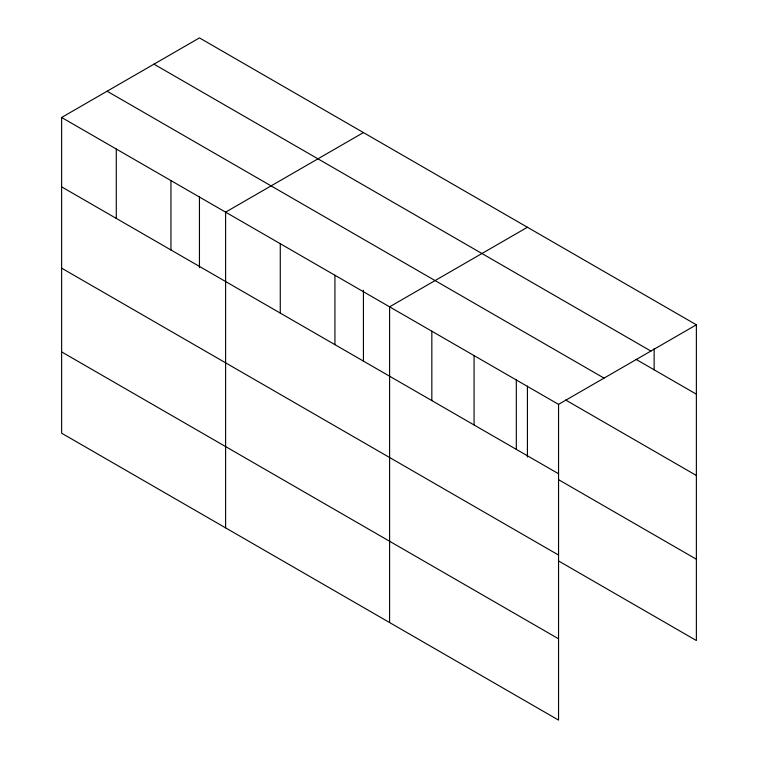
<?xml version="1.0" encoding="UTF-8"?>
<svg xmlns="http://www.w3.org/2000/svg" width="758" height="758" viewBox="0 0 758 758"><rect width="100%" height="100%" fill="white"/><g stroke="black" fill="none" stroke-linecap="round" stroke-linejoin="round"><path stroke-width="1.14" d="M61.625 117.471L558.551 404.374L558.551 720.1L61.625 433.197L61.625 117.471L199.449 37.9L696.375 324.803L696.375 640.529L558.599 560.977M363.433 132.574L225.609 212.145L225.609 527.871M527.416 227.258L389.593 306.829L389.593 622.555M558.551 404.374L696.375 324.803M153.959 64.155L650.895 351.058M636.038 359.349L696.375 394.188M107.105 91.216L604.041 378.119M565.639 399.997L696.375 475.474M61.625 186.856L558.551 473.759M558.599 479.691L696.375 559.233M61.625 268.152L558.551 555.055M61.625 351.901L558.551 638.805M654.135 348.633L654.135 369.8M527.416 386.078L527.416 457.036M516.312 379.985L516.312 449.371M474.072 355.597L474.072 424.982M431.833 331.218L431.833 400.594M363.433 290.238L363.433 361.196M334.932 275.268L334.932 344.653M280.271 243.706L280.271 313.092M199.449 196.72L199.449 267.678M170.948 180.594L170.948 249.979M116.287 149.032L116.287 218.418"/></g></svg>
